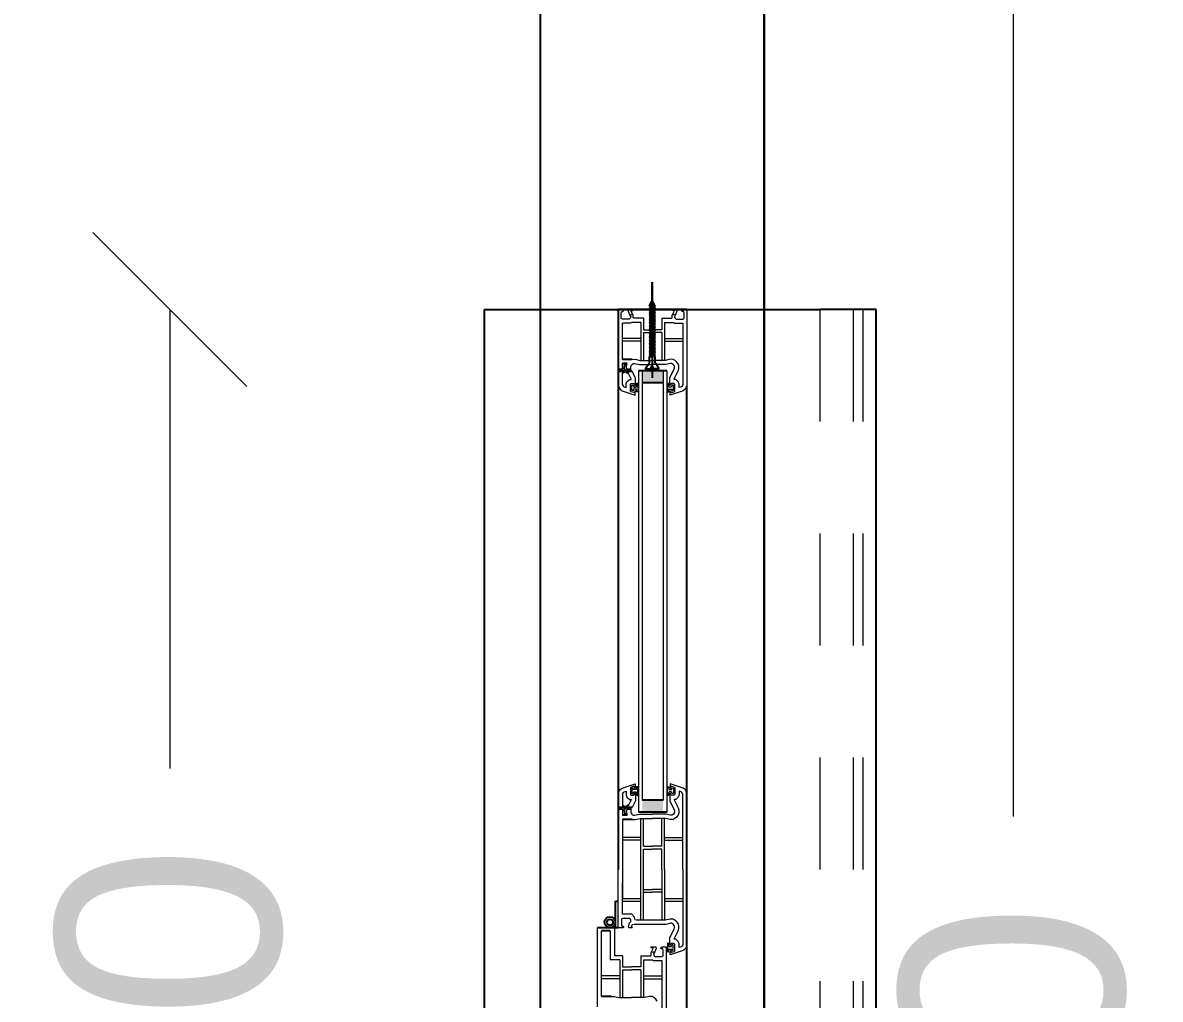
# Model space of a CAD drawing. Header units: metres. Extents: x -355 to 973, y -73 to 238.
# Drawn here: x 684.277 to 685.293, y 97.885 to 98.757 of the extents above; entities that cross this region are included whole.
import ezdxf

# ---------------------------------------------------------------- set-up
doc = ezdxf.new("R2010")
doc.units = ezdxf.units.M
doc.header["$LTSCALE"] = 3
doc.header["$MEASUREMENT"] = 0
for name, pattern in [('202$0$HIDDEN', [0.375, 0.25, -0.125]), ('ACAD_ISO02W100', [15, 12, -3]), ('DASHED2', [0.375, 0.25, -0.125])]:
    doc.linetypes.add(name, pattern=pattern)
for name, color, linetype in [('01B', 10, 'Continuous'), ('4', 4, 'ACAD_ISO02W100'), ('5', 2, 'Continuous')]:
    doc.layers.add(name, color=color, linetype=linetype)
doc.layers.add('05', color=21, linetype='Continuous', lineweight=5)
doc.layers.add('15', color=63, linetype='DASHED2', lineweight=15)
doc.styles.get("Standard").update_dxf_attribs({"font": 'arial.ttf'})
doc.dimstyles.new('ahmad', dxfattribs={"dimtxt": 0.2, "dimasz": 0.1375, "dimexe": 0, "dimexo": 0.0625, "dimgap": 0.09, "dimtad": 0, "dimzin": 0, "dimdsep": 46, "dimtxsty": 'Standard', "dimblk": 'OBLIQUE', "dimcen": 0.09, "dimclrd": 245, "dimclrt": 61, "dimadec": 0, "dimazin": 0, "dimtfac": 1, "dimtofl": 0, "dimtmove": 0, "dimatfit": 3, "dimldrblk": 'OBLIQUE', "dimfxl": 0, "dimfxlon": 1, "dimtolj": 1, "dimtzin": 0, "dimlwd": 13, "dimarcsym": 0})

# ---------------------------------------------------------------- blocks, each defined once
blk = doc.blocks.new('DSSSS')
at = {"layer": '05'}
for p, q in [((152.76042, -221.38644), (152.76042, -221.38719)), ((152.76042, -221.38719), (152.76643, -221.38719)), ((152.76643, -221.38719), (152.76643, -221.38631))]:
    blk.add_line(p, q, dxfattribs=at)
blk.add_lwpolyline([(152.76643, -221.38631), (152.76455, -221.38631), (152.76455, -221.38402), (152.76573, -221.38402), (152.76544, -221.383), (152.76167, -221.383), (152.76167, -221.38381), (152.76226, -221.38407), (152.76299, -221.38465), (152.76299, -221.38592), (152.76191, -221.38644), (152.76042, -221.38644)], dxfattribs=at)
blk = doc.blocks.new('ddd')
at = {"layer": '01B'}
for points in [[(1655.8293, 1003.8705), (1655.8184, 1003.8705), (1655.8184, 1003.889), (1655.8293, 1003.889)], [(1656.2018, 1003.8705), (1656.2127, 1003.8705), (1656.2127, 1003.889), (1656.2018, 1003.889)]]:
    blk.add_hatch(color=143, dxfattribs=at).paths.add_polyline_path(points)
at = {"layer": '01B', "color": 32}
for p in [(1655.7637, 1004.0793), (1655.7637, 1003.7293)]:
    blk.add_line(p, (1655.7637, 1004.0293), dxfattribs=at)
at = {"layer": '01B', "color": 143}
for p, q in [((1655.7637, 1003.9104), (1655.7637, 1003.8491)), ((1657.1951, 1003.9104), (1655.8322, 1003.9104)), ((1655.8168, 1003.8855), (1655.8114, 1003.8819)), ((1655.8168, 1003.8855), (1655.8168, 1003.8803)), ((1655.8184, 1003.8923), (1655.8184, 1003.8672)), ((1655.8293, 1003.889), (1655.8293, 1003.8705)), ((1656.2018, 1003.889), (1656.2018, 1003.8705)), ((1656.2127, 1003.8923), (1656.2127, 1003.8672)), ((1655.7802, 1003.8793), (1655.7393, 1003.8793)), ((1655.7393, 1003.8793), (1655.8247, 1003.8793)), ((1655.7608, 1003.8819), (1655.7555, 1003.8793)), ((1655.7608, 1003.8768), (1655.7555, 1003.8793)), ((1655.7608, 1003.8819), (1655.7587, 1003.8793)), ((1655.7608, 1003.8768), (1655.7587, 1003.8793)), ((1655.7621, 1003.8819), (1655.76, 1003.8793)), ((1655.7621, 1003.8768), (1655.76, 1003.8793)), ((1655.7608, 1003.8819), (1655.7616, 1003.8813)), ((1655.7608, 1003.8768), (1655.7616, 1003.8774)), ((1655.7633, 1003.8819), (1655.7612, 1003.8793)), ((1655.7633, 1003.8768), (1655.7612, 1003.8793)), ((1655.7621, 1003.8819), (1655.7628, 1003.8813)), ((1655.7621, 1003.8768), (1655.7628, 1003.8774)), ((1655.7646, 1003.8819), (1655.7624, 1003.8793)), ((1655.7646, 1003.8768), (1655.7624, 1003.8793)), ((1655.7633, 1003.8819), (1655.7641, 1003.8813)), ((1655.7633, 1003.8768), (1655.7641, 1003.8774)), ((1655.7658, 1003.8819), (1655.7637, 1003.8793)), ((1655.7658, 1003.8768), (1655.7637, 1003.8793)), ((1655.7646, 1003.8819), (1655.7653, 1003.8813)), ((1655.7646, 1003.8768), (1655.7653, 1003.8774)), ((1655.7671, 1003.8819), (1655.7649, 1003.8793)), ((1655.7671, 1003.8768), (1655.7649, 1003.8793)), ((1655.7658, 1003.8819), (1655.7666, 1003.8813)), ((1655.7658, 1003.8768), (1655.7666, 1003.8774)), ((1655.7683, 1003.8819), (1655.7662, 1003.8793)), ((1655.7683, 1003.8768), (1655.7662, 1003.8793)), ((1655.7671, 1003.8819), (1655.7678, 1003.8813)), ((1655.7671, 1003.8768), (1655.7678, 1003.8774)), ((1655.7696, 1003.8819), (1655.7674, 1003.8793)), ((1655.7696, 1003.8768), (1655.7674, 1003.8793)), ((1655.7683, 1003.8819), (1655.769, 1003.8813)), ((1655.7683, 1003.8768), (1655.769, 1003.8774)), ((1655.7708, 1003.8819), (1655.7687, 1003.8793)), ((1655.7708, 1003.8768), (1655.7687, 1003.8793)), ((1655.7696, 1003.8819), (1655.7703, 1003.8813)), ((1655.7696, 1003.8768), (1655.7703, 1003.8774)), ((1655.7721, 1003.8819), (1655.7699, 1003.8793)), ((1655.7721, 1003.8768), (1655.7699, 1003.8793)), ((1655.7708, 1003.8819), (1655.7715, 1003.8813)), ((1655.7708, 1003.8768), (1655.7715, 1003.8774)), ((1655.7733, 1003.8819), (1655.7712, 1003.8793)), ((1655.7733, 1003.8768), (1655.7712, 1003.8793)), ((1655.7721, 1003.8819), (1655.7728, 1003.8813)), ((1655.7721, 1003.8768), (1655.7728, 1003.8774)), ((1655.7745, 1003.8819), (1655.7724, 1003.8793)), ((1655.7745, 1003.8768), (1655.7724, 1003.8793)), ((1655.7733, 1003.8819), (1655.774, 1003.8813)), ((1655.7733, 1003.8768), (1655.774, 1003.8774)), ((1655.7758, 1003.8819), (1655.7737, 1003.8793)), ((1655.7758, 1003.8768), (1655.7737, 1003.8793)), ((1655.7745, 1003.8819), (1655.7753, 1003.8813)), ((1655.7745, 1003.8768), (1655.7753, 1003.8774)), ((1655.777, 1003.8819), (1655.7749, 1003.8793)), ((1655.777, 1003.8768), (1655.7749, 1003.8793)), ((1655.7758, 1003.8819), (1655.7765, 1003.8813)), ((1655.7758, 1003.8768), (1655.7765, 1003.8774)), ((1655.7783, 1003.8819), (1655.7762, 1003.8793)), ((1655.7783, 1003.8768), (1655.7762, 1003.8793)), ((1655.777, 1003.8819), (1655.7778, 1003.8813)), ((1655.777, 1003.8768), (1655.7778, 1003.8774)), ((1655.7795, 1003.8819), (1655.7774, 1003.8793)), ((1655.7795, 1003.8768), (1655.7774, 1003.8793)), ((1655.7783, 1003.8819), (1655.779, 1003.8813)), ((1655.7783, 1003.8768), (1655.779, 1003.8774)), ((1655.7808, 1003.8819), (1655.7786, 1003.8793)), ((1655.7808, 1003.8768), (1655.7786, 1003.8793)), ((1655.7795, 1003.8819), (1655.7803, 1003.8813)), ((1655.7795, 1003.8768), (1655.7803, 1003.8774)), ((1655.782, 1003.8819), (1655.7799, 1003.8793)), ((1655.782, 1003.8768), (1655.7799, 1003.8793)), ((1655.7808, 1003.8819), (1655.7815, 1003.8813)), ((1655.7808, 1003.8768), (1655.7815, 1003.8774)), ((1655.7833, 1003.8819), (1655.7811, 1003.8793)), ((1655.7833, 1003.8768), (1655.7811, 1003.8793)), ((1655.782, 1003.8819), (1655.7827, 1003.8813)), ((1655.782, 1003.8768), (1655.7827, 1003.8774)), ((1655.7845, 1003.8819), (1655.7824, 1003.8793)), ((1655.7845, 1003.8768), (1655.7824, 1003.8793)), ((1655.7833, 1003.8819), (1655.784, 1003.8813)), ((1655.7833, 1003.8768), (1655.784, 1003.8774)), ((1655.7858, 1003.8819), (1655.7836, 1003.8793)), ((1655.7858, 1003.8768), (1655.7836, 1003.8793)), ((1655.7845, 1003.8819), (1655.7852, 1003.8813)), ((1655.7845, 1003.8768), (1655.7852, 1003.8774)), ((1655.787, 1003.8819), (1655.7849, 1003.8793)), ((1655.787, 1003.8768), (1655.7849, 1003.8793)), ((1655.7858, 1003.8819), (1655.7865, 1003.8813)), ((1655.7858, 1003.8768), (1655.7865, 1003.8774)), ((1655.7882, 1003.8819), (1655.7861, 1003.8793)), ((1655.7882, 1003.8768), (1655.7861, 1003.8793)), ((1655.787, 1003.8819), (1655.7877, 1003.8813)), ((1655.787, 1003.8768), (1655.7877, 1003.8774)), ((1655.7895, 1003.8819), (1655.7874, 1003.8793)), ((1655.7895, 1003.8768), (1655.7874, 1003.8793)), ((1655.7882, 1003.8819), (1655.789, 1003.8813)), ((1655.7882, 1003.8768), (1655.789, 1003.8774)), ((1655.7907, 1003.8819), (1655.7886, 1003.8793)), ((1655.7907, 1003.8768), (1655.7886, 1003.8793)), ((1655.7895, 1003.8819), (1655.7902, 1003.8813)), ((1655.7895, 1003.8768), (1655.7902, 1003.8774)), ((1655.792, 1003.8819), (1655.7899, 1003.8793)), ((1655.792, 1003.8768), (1655.7899, 1003.8793)), ((1655.7907, 1003.8819), (1655.7915, 1003.8813)), ((1655.7907, 1003.8768), (1655.7915, 1003.8774)), ((1655.7932, 1003.8819), (1655.7911, 1003.8793)), ((1655.7932, 1003.8768), (1655.7911, 1003.8793)), ((1655.792, 1003.8819), (1655.7927, 1003.8813)), ((1655.792, 1003.8768), (1655.7927, 1003.8774)), ((1655.7945, 1003.8819), (1655.7923, 1003.8793)), ((1655.7945, 1003.8768), (1655.7923, 1003.8793)), ((1655.7932, 1003.8819), (1655.794, 1003.8813)), ((1655.7932, 1003.8768), (1655.794, 1003.8774)), ((1655.7957, 1003.8819), (1655.7936, 1003.8793)), ((1655.7957, 1003.8768), (1655.7936, 1003.8793)), ((1655.7945, 1003.8819), (1655.7952, 1003.8813)), ((1655.7945, 1003.8768), (1655.7952, 1003.8774)), ((1655.797, 1003.8819), (1655.7948, 1003.8793)), ((1655.797, 1003.8768), (1655.7948, 1003.8793)), ((1655.7957, 1003.8819), (1655.7965, 1003.8813)), ((1655.7957, 1003.8768), (1655.7965, 1003.8774)), ((1655.7982, 1003.8819), (1655.7961, 1003.8793)), ((1655.7982, 1003.8768), (1655.7961, 1003.8793)), ((1655.797, 1003.8819), (1655.7977, 1003.8813)), ((1655.797, 1003.8768), (1655.7977, 1003.8774)), ((1655.7995, 1003.8819), (1655.7973, 1003.8793)), ((1655.7995, 1003.8768), (1655.7973, 1003.8793)), ((1655.7982, 1003.8819), (1655.7989, 1003.8813)), ((1655.7982, 1003.8768), (1655.7989, 1003.8774)), ((1655.8007, 1003.8819), (1655.7986, 1003.8793)), ((1655.8007, 1003.8768), (1655.7986, 1003.8793)), ((1655.7995, 1003.8819), (1655.8002, 1003.8813)), ((1655.7995, 1003.8768), (1655.8002, 1003.8774)), ((1655.8019, 1003.8819), (1655.7998, 1003.8793)), ((1655.8019, 1003.8768), (1655.7998, 1003.8793)), ((1655.8007, 1003.8819), (1655.8014, 1003.8813)), ((1655.8007, 1003.8768), (1655.8014, 1003.8774)), ((1655.8032, 1003.8819), (1655.8011, 1003.8793)), ((1655.8032, 1003.8768), (1655.8011, 1003.8793)), ((1655.8019, 1003.8819), (1655.8027, 1003.8813)), ((1655.8019, 1003.8768), (1655.8027, 1003.8774)), ((1655.8044, 1003.8819), (1655.8023, 1003.8793)), ((1655.8044, 1003.8768), (1655.8023, 1003.8793)), ((1655.8032, 1003.8819), (1655.8039, 1003.8813)), ((1655.8032, 1003.8768), (1655.8039, 1003.8774)), ((1655.8057, 1003.8819), (1655.8036, 1003.8793)), ((1655.8057, 1003.8768), (1655.8036, 1003.8793)), ((1655.8044, 1003.8819), (1655.8052, 1003.8813)), ((1655.8044, 1003.8768), (1655.8052, 1003.8774)), ((1655.8114, 1003.8819), (1655.8057, 1003.8819)), ((1655.8057, 1003.8819), (1655.8057, 1003.8793)), ((1655.8057, 1003.8768), (1655.8057, 1003.8793)), ((1655.8114, 1003.8768), (1655.8057, 1003.8768)), ((1655.8168, 1003.8732), (1655.8114, 1003.8768)), ((1655.8168, 1003.8803), (1655.8147, 1003.8803)), ((1655.8147, 1003.8803), (1655.8147, 1003.8793)), ((1655.8147, 1003.8784), (1655.8147, 1003.8793)), ((1655.8168, 1003.8784), (1655.8147, 1003.8784)), ((1655.8168, 1003.8732), (1655.8168, 1003.8784)), ((1655.8082, 1003.8614), (1655.8082, 1003.8529)), ((1655.8119, 1003.8571), (1655.8119, 1003.8529)), ((1655.8123, 1003.8555), (1655.8122, 1003.8549)), ((1655.8174, 1003.8607), (1655.8174, 1003.8566)), ((1655.8174, 1003.8529), (1655.8174, 1003.8491)), ((1655.8189, 1003.8572), (1655.8178, 1003.8551)), ((1655.8181, 1003.8545), (1655.8189, 1003.8529)), ((1655.8189, 1003.8615), (1655.8189, 1003.8572)), ((1655.8189, 1003.8529), (1655.8189, 1003.8491)), ((1655.8209, 1003.8581), (1655.8193, 1003.8551)), ((1655.8193, 1003.8551), (1655.8204, 1003.8529)), ((1656.2065, 1003.8581), (1656.2081, 1003.8551)), ((1656.2081, 1003.8551), (1656.207, 1003.8529)), ((1656.2084, 1003.8615), (1656.2084, 1003.8572)), ((1656.2084, 1003.8572), (1656.2095, 1003.8551)), ((1656.2092, 1003.8545), (1656.2084, 1003.8529)), ((1656.2084, 1003.8529), (1656.2084, 1003.8491)), ((1656.2099, 1003.8607), (1656.2099, 1003.8566)), ((1656.2099, 1003.8529), (1656.2099, 1003.8491)), ((1656.215, 1003.8555), (1656.2152, 1003.8549)), ((1656.2154, 1003.8571), (1656.2154, 1003.8529)), ((1656.2192, 1003.8614), (1656.2192, 1003.8529)), ((1655.7637, 1003.8491), (1656.2637, 1003.8491)), ((1656.2921, 1003.8467), (1656.2921, 1003.8491)), ((1656.3159, 1003.8467), (1656.2921, 1003.8467)), ((1656.3159, 1003.8491), (1656.3159, 1003.8467)), ((1656.3159, 1003.8456), (1656.3159, 1003.8304)), ((1656.3774, 1003.8427), (1656.3774, 1003.8342)), ((1656.3185, 1003.8418), (1656.3185, 1003.8342))]:
    blk.add_line(p, q, dxfattribs=at)
for radius in [0.00477, 0.00274]:
    blk.add_circle((1656.3109, 1003.8416), radius, dxfattribs=at)
at = {"layer": '05', "color": 143}
for p, q in [((1655.7637, 1003.9064), (1655.7637, 1003.9104)), ((1655.7651, 1003.9057), (1655.7637, 1003.9064)), ((1655.7656, 1003.9063), (1655.7651, 1003.9057)), ((1655.7667, 1003.9078), (1655.7656, 1003.9073)), ((1655.7656, 1003.9073), (1655.7656, 1003.9063)), ((1655.771, 1003.9078), (1655.7667, 1003.9078)), ((1655.7716, 1003.9077), (1655.771, 1003.9078)), ((1655.7722, 1003.9067), (1655.7716, 1003.9077)), ((1655.7722, 1003.9006), (1655.7722, 1003.9067)), ((1655.776, 1003.8993), (1655.776, 1003.9066)), ((1655.776, 1003.9066), (1655.8311, 1003.9066)), ((1655.7896, 1003.8904), (1655.7896, 1003.9066)), ((1655.7921, 1003.8904), (1655.7921, 1003.9066)), ((1655.8311, 1003.9066), (1655.8323, 1003.9058)), ((1655.8323, 1003.9058), (1655.8328, 1003.9052)), ((1655.8328, 1003.9052), (1655.8334, 1003.9033)), ((1656.1945, 1003.9052), (1656.1939, 1003.9033)), ((1656.195, 1003.9058), (1656.1945, 1003.9052)), ((1656.1962, 1003.9066), (1656.195, 1003.9058)), ((1656.2637, 1003.9066), (1656.1962, 1003.9066)), ((1656.2352, 1003.8904), (1656.2352, 1003.9066)), ((1656.2377, 1003.8904), (1656.2377, 1003.9066)), ((1656.2637, 1003.9104), (1656.3322, 1003.9104)), ((1656.2637, 1003.9066), (1656.3311, 1003.9066)), ((1656.2896, 1003.8904), (1656.2896, 1003.9066)), ((1656.2921, 1003.8904), (1656.2921, 1003.9066)), ((1656.3311, 1003.9066), (1656.3323, 1003.9058)), ((1656.3322, 1003.9104), (1656.3349, 1003.9087)), ((1656.3323, 1003.9058), (1656.3328, 1003.9052)), ((1656.3328, 1003.9052), (1656.3334, 1003.9033)), ((1656.3349, 1003.9087), (1656.3362, 1003.907)), ((1656.3362, 1003.907), (1656.3401, 1003.8953)), ((1655.7637, 1003.9013), (1655.7651, 1003.9014)), ((1655.7637, 1003.8972), (1655.7637, 1003.9013)), ((1655.764, 1003.897), (1655.7637, 1003.8972)), ((1655.7646, 1003.8971), (1655.764, 1003.897)), ((1655.7647, 1003.8984), (1655.7646, 1003.8971)), ((1655.7652, 1003.8989), (1655.7647, 1003.8984)), ((1655.7651, 1003.9014), (1655.7689, 1003.8999)), ((1655.7689, 1003.8971), (1655.7652, 1003.8989)), ((1655.7687, 1003.8985), (1655.7678, 1003.899)), ((1655.7678, 1003.899), (1655.7683, 1003.8988)), ((1655.7683, 1003.8988), (1655.7687, 1003.8985)), ((1655.7689, 1003.8999), (1655.7702, 1003.8991)), ((1655.7701, 1003.8971), (1655.7689, 1003.8971)), ((1655.7712, 1003.8971), (1655.7701, 1003.8971)), ((1655.7702, 1003.8991), (1655.7715, 1003.8997)), ((1655.7715, 1003.8967), (1655.7712, 1003.8971)), ((1655.7715, 1003.8997), (1655.7722, 1003.9006)), ((1655.7715, 1003.8878), (1655.7715, 1003.8967)), ((1655.7752, 1003.8982), (1655.776, 1003.8993)), ((1655.7754, 1003.8979), (1655.7752, 1003.8982)), ((1655.7754, 1003.8904), (1655.7754, 1003.8979)), ((1655.8082, 1003.898), (1655.8081, 1003.8954)), ((1655.8081, 1003.8954), (1655.8091, 1003.891)), ((1655.8093, 1003.8999), (1655.8082, 1003.898)), ((1655.8103, 1003.9011), (1655.8093, 1003.8999)), ((1655.8122, 1003.9024), (1655.8103, 1003.9011)), ((1655.814, 1003.903), (1655.8122, 1003.9024)), ((1655.816, 1003.9031), (1655.814, 1003.903)), ((1655.818, 1003.9027), (1655.816, 1003.9031)), ((1655.8257, 1003.899), (1655.818, 1003.9027)), ((1655.8261, 1003.899), (1655.8257, 1003.899)), ((1655.8282, 1003.9026), (1655.8261, 1003.9005)), ((1655.8261, 1003.9005), (1655.8261, 1003.899)), ((1655.8301, 1003.9033), (1655.8282, 1003.9026)), ((1655.8334, 1003.9033), (1655.8301, 1003.9033)), ((1656.1939, 1003.9033), (1656.1973, 1003.9033)), ((1656.1973, 1003.9033), (1656.1992, 1003.9026)), ((1656.1992, 1003.9026), (1656.2012, 1003.9005)), ((1656.2012, 1003.9005), (1656.2012, 1003.899)), ((1656.2012, 1003.899), (1656.2017, 1003.899)), ((1656.2017, 1003.899), (1656.2093, 1003.9027)), ((1656.2093, 1003.9027), (1656.2113, 1003.9031)), ((1656.2113, 1003.9031), (1656.2133, 1003.903)), ((1656.2133, 1003.903), (1656.2152, 1003.9024)), ((1656.2152, 1003.9024), (1656.217, 1003.9011)), ((1656.217, 1003.9011), (1656.218, 1003.8999)), ((1656.218, 1003.8999), (1656.2192, 1003.898)), ((1656.2192, 1003.8954), (1656.2182, 1003.891)), ((1656.2192, 1003.898), (1656.2192, 1003.8954)), ((1656.3082, 1003.898), (1656.3081, 1003.8954)), ((1656.3081, 1003.8954), (1656.3091, 1003.891)), ((1656.3093, 1003.8999), (1656.3082, 1003.898)), ((1656.3103, 1003.9011), (1656.3093, 1003.8999)), ((1656.3122, 1003.9024), (1656.3103, 1003.9011)), ((1656.3124, 1003.8976), (1656.3119, 1003.8969)), ((1656.3119, 1003.8969), (1656.3119, 1003.8958)), ((1656.3119, 1003.8958), (1656.3129, 1003.8914)), ((1656.314, 1003.903), (1656.3122, 1003.9024)), ((1656.313, 1003.8983), (1656.3124, 1003.8976)), ((1656.3138, 1003.8989), (1656.313, 1003.8983)), ((1656.3147, 1003.8992), (1656.3138, 1003.8989)), ((1656.316, 1003.9031), (1656.314, 1003.903)), ((1656.3157, 1003.8993), (1656.3147, 1003.8992)), ((1656.3168, 1003.899), (1656.3157, 1003.8993)), ((1656.318, 1003.9027), (1656.316, 1003.9031)), ((1656.3248, 1003.8951), (1656.3168, 1003.899)), ((1656.3257, 1003.899), (1656.318, 1003.9027)), ((1656.3312, 1003.8951), (1656.3248, 1003.8951)), ((1656.3261, 1003.899), (1656.3257, 1003.899)), ((1656.3282, 1003.9026), (1656.3261, 1003.9005)), ((1656.3261, 1003.9005), (1656.3261, 1003.899)), ((1656.3301, 1003.9033), (1656.3282, 1003.9026)), ((1656.3296, 1003.8939), (1656.3296, 1003.8929)), ((1656.3303, 1003.8993), (1656.3299, 1003.8989)), ((1656.3299, 1003.8989), (1656.3299, 1003.8964)), ((1656.3299, 1003.8964), (1656.3313, 1003.8958)), ((1656.3334, 1003.9033), (1656.3301, 1003.9033)), ((1656.3308, 1003.8995), (1656.3303, 1003.8993)), ((1656.3365, 1003.8995), (1656.3308, 1003.8995)), ((1656.3316, 1003.8953), (1656.3312, 1003.8951)), ((1656.3313, 1003.8958), (1656.3316, 1003.8955)), ((1656.3316, 1003.8955), (1656.3316, 1003.8953)), ((1656.3362, 1003.8953), (1656.3362, 1003.8957)), ((1656.3362, 1003.8957), (1656.3369, 1003.8957)), ((1656.3401, 1003.8953), (1656.3362, 1003.8953)), ((1656.3369, 1003.8993), (1656.3365, 1003.8995)), ((1656.3372, 1003.8989), (1656.3369, 1003.8993)), ((1656.3369, 1003.8957), (1656.3375, 1003.8958)), ((1656.3378, 1003.8966), (1656.3372, 1003.8989)), ((1656.3373, 1003.8929), (1656.3373, 1003.894)), ((1656.3375, 1003.8958), (1656.3377, 1003.8962)), ((1656.3377, 1003.8962), (1656.3378, 1003.8966)), ((1655.7715, 1003.8878), (1655.7817, 1003.8878)), ((1655.7754, 1003.8904), (1655.8091, 1003.8904)), ((1655.7817, 1003.8878), (1655.7817, 1003.8797)), ((1655.7842, 1003.8878), (1655.8091, 1003.8878)), ((1655.7842, 1003.8878), (1655.7842, 1003.8797)), ((1655.8091, 1003.891), (1655.8091, 1003.8841)), ((1655.8091, 1003.8841), (1655.8091, 1003.8797)), ((1656.2182, 1003.891), (1656.2182, 1003.8841)), ((1656.2637, 1003.8904), (1656.2182, 1003.8904)), ((1656.2431, 1003.8878), (1656.2182, 1003.8878)), ((1656.2182, 1003.8841), (1656.2182, 1003.8797)), ((1656.2431, 1003.8878), (1656.2431, 1003.8797)), ((1656.2637, 1003.8878), (1656.2457, 1003.8878)), ((1656.2457, 1003.8878), (1656.2457, 1003.8797)), ((1656.2637, 1003.8904), (1656.3091, 1003.8904)), ((1656.2637, 1003.8878), (1656.3091, 1003.8878)), ((1656.2817, 1003.8878), (1656.2817, 1003.8797)), ((1656.2842, 1003.8878), (1656.2842, 1003.8797)), ((1656.3091, 1003.891), (1656.3091, 1003.8833)), ((1656.3091, 1003.8833), (1656.3091, 1003.865)), ((1656.3129, 1003.8914), (1656.3129, 1003.8833)), ((1656.3129, 1003.8833), (1656.3129, 1003.8632)), ((1656.3296, 1003.8929), (1656.3373, 1003.8929)), ((1656.3588, 1003.8717), (1656.3588, 1003.8879)), ((1656.3614, 1003.8717), (1656.3614, 1003.8879)), ((1655.7817, 1003.8716), (1655.7817, 1003.8797)), ((1655.7842, 1003.8716), (1655.7842, 1003.8797)), ((1655.8091, 1003.8754), (1655.8091, 1003.8797)), ((1655.8091, 1003.8685), (1655.8091, 1003.8754)), ((1655.8129, 1003.8754), (1655.8129, 1003.8797)), ((1655.8129, 1003.868), (1655.8129, 1003.8754)), ((1656.2144, 1003.8754), (1656.2144, 1003.8797)), ((1656.2144, 1003.868), (1656.2144, 1003.8754)), ((1656.2182, 1003.8754), (1656.2182, 1003.8797)), ((1656.2182, 1003.8685), (1656.2182, 1003.8754)), ((1656.2431, 1003.8716), (1656.2431, 1003.8797)), ((1656.2457, 1003.8716), (1656.2457, 1003.8797)), ((1656.2817, 1003.8716), (1656.2817, 1003.8797)), ((1656.2842, 1003.8716), (1656.2842, 1003.8797)), ((1655.7715, 1003.8716), (1655.7817, 1003.8716)), ((1655.7715, 1003.8716), (1655.7715, 1003.8628)), ((1655.7754, 1003.8691), (1655.8091, 1003.8691)), ((1655.7754, 1003.8691), (1655.7754, 1003.8615)), ((1655.7842, 1003.8716), (1655.8091, 1003.8716)), ((1655.7896, 1003.8691), (1655.7896, 1003.8529)), ((1655.7921, 1003.8691), (1655.7921, 1003.8529)), ((1655.8081, 1003.864), (1655.8091, 1003.8685)), ((1655.8082, 1003.8614), (1655.8081, 1003.864)), ((1655.8119, 1003.8636), (1655.8129, 1003.868)), ((1655.8119, 1003.8626), (1655.8119, 1003.8636)), ((1655.8248, 1003.8643), (1655.8189, 1003.8615)), ((1655.8312, 1003.8643), (1655.8248, 1003.8643)), ((1655.8296, 1003.8656), (1655.8296, 1003.8665)), ((1655.8296, 1003.8665), (1655.8373, 1003.8665)), ((1655.8299, 1003.863), (1655.8313, 1003.8637)), ((1655.8299, 1003.8605), (1655.8299, 1003.863)), ((1655.8316, 1003.8641), (1655.8312, 1003.8643)), ((1655.8313, 1003.8637), (1655.8316, 1003.8639)), ((1655.8316, 1003.8639), (1655.8316, 1003.8641)), ((1655.8362, 1003.8524), (1655.8401, 1003.8641)), ((1655.8401, 1003.8641), (1655.8362, 1003.8641)), ((1655.8362, 1003.8641), (1655.8362, 1003.8638)), ((1655.8362, 1003.8638), (1655.8369, 1003.8638)), ((1655.8369, 1003.8638), (1655.8375, 1003.8637)), ((1655.8373, 1003.8665), (1655.8373, 1003.8654)), ((1655.8375, 1003.8637), (1655.8377, 1003.8632)), ((1655.8377, 1003.8632), (1655.8378, 1003.8628)), ((1656.1911, 1003.8524), (1656.1872, 1003.8641)), ((1656.1872, 1003.8641), (1656.1911, 1003.8641)), ((1656.1896, 1003.8632), (1656.1895, 1003.8628)), ((1656.1899, 1003.8637), (1656.1896, 1003.8632)), ((1656.1904, 1003.8638), (1656.1899, 1003.8637)), ((1656.1977, 1003.8665), (1656.19, 1003.8665)), ((1656.19, 1003.8665), (1656.19, 1003.8654)), ((1656.1911, 1003.8638), (1656.1904, 1003.8638)), ((1656.1911, 1003.8641), (1656.1911, 1003.8638)), ((1656.1957, 1003.8641), (1656.1961, 1003.8643)), ((1656.1957, 1003.8639), (1656.1957, 1003.8641)), ((1656.196, 1003.8637), (1656.1957, 1003.8639)), ((1656.1974, 1003.863), (1656.196, 1003.8637)), ((1656.1961, 1003.8643), (1656.2025, 1003.8643)), ((1656.1974, 1003.8605), (1656.1974, 1003.863)), ((1656.1977, 1003.8656), (1656.1977, 1003.8665)), ((1656.2025, 1003.8643), (1656.2084, 1003.8615)), ((1656.2154, 1003.8636), (1656.2144, 1003.868)), ((1656.2154, 1003.8626), (1656.2154, 1003.8636)), ((1656.2431, 1003.8716), (1656.2182, 1003.8716)), ((1656.3091, 1003.8691), (1656.2182, 1003.8691)), ((1656.2192, 1003.864), (1656.2182, 1003.8685)), ((1656.2192, 1003.8614), (1656.2192, 1003.864)), ((1656.2352, 1003.8691), (1656.2352, 1003.8529)), ((1656.2377, 1003.8691), (1656.2377, 1003.8529)), ((1656.3091, 1003.8716), (1656.2457, 1003.8716)), ((1656.2896, 1003.8529), (1656.2896, 1003.8691)), ((1656.2921, 1003.8529), (1656.2921, 1003.8691)), ((1656.3064, 1003.8635), (1656.3038, 1003.8611)), ((1656.3087, 1003.8641), (1656.3064, 1003.8635)), ((1656.3091, 1003.8641), (1656.3087, 1003.8641)), ((1656.3408, 1003.8691), (1656.3509, 1003.8691)), ((1656.3446, 1003.8717), (1656.3783, 1003.8717)), ((1656.3509, 1003.8691), (1656.3509, 1003.861)), ((1656.3534, 1003.8691), (1656.3783, 1003.8691)), ((1656.3534, 1003.8691), (1656.3534, 1003.861)), ((1655.764, 1003.8625), (1655.7637, 1003.8623)), ((1655.7637, 1003.8623), (1655.7637, 1003.8581)), ((1655.7637, 1003.8581), (1655.7651, 1003.858)), ((1655.7651, 1003.8537), (1655.7637, 1003.8531)), ((1655.7637, 1003.8531), (1655.7637, 1003.8491)), ((1655.7646, 1003.8623), (1655.764, 1003.8625)), ((1655.7647, 1003.8611), (1655.7646, 1003.8623)), ((1655.7652, 1003.8606), (1655.7647, 1003.8611)), ((1655.7651, 1003.858), (1655.7689, 1003.8595)), ((1655.7656, 1003.8532), (1655.7651, 1003.8537)), ((1655.7689, 1003.8624), (1655.7652, 1003.8606)), ((1655.7656, 1003.8521), (1655.7656, 1003.8532)), ((1655.7687, 1003.8609), (1655.7678, 1003.8604)), ((1655.7678, 1003.8604), (1655.7683, 1003.8606)), ((1655.7683, 1003.8606), (1655.7687, 1003.8609)), ((1655.7701, 1003.8623), (1655.7689, 1003.8624)), ((1655.7689, 1003.8595), (1655.7702, 1003.8603)), ((1655.7712, 1003.8623), (1655.7701, 1003.8623)), ((1655.7702, 1003.8603), (1655.7715, 1003.8597)), ((1655.7715, 1003.8628), (1655.7712, 1003.8623)), ((1655.7715, 1003.8597), (1655.7722, 1003.8589)), ((1655.7722, 1003.8528), (1655.7716, 1003.8517)), ((1655.7722, 1003.8589), (1655.7722, 1003.8528)), ((1655.7754, 1003.8615), (1655.7752, 1003.8613)), ((1655.7752, 1003.8613), (1655.776, 1003.8601)), ((1655.776, 1003.8601), (1655.776, 1003.8529)), ((1655.8082, 1003.8529), (1655.776, 1003.8529)), ((1655.8124, 1003.8618), (1655.8119, 1003.8626)), ((1655.814, 1003.8565), (1655.8119, 1003.8571)), ((1655.8174, 1003.8529), (1655.8119, 1003.8529)), ((1655.8143, 1003.8543), (1655.8122, 1003.8549)), ((1655.8144, 1003.8549), (1655.8123, 1003.8555)), ((1655.813, 1003.8611), (1655.8124, 1003.8618)), ((1655.8138, 1003.8605), (1655.813, 1003.8611)), ((1655.8147, 1003.8603), (1655.8138, 1003.8605)), ((1655.816, 1003.8563), (1655.814, 1003.8565)), ((1655.8165, 1003.8541), (1655.8143, 1003.8543)), ((1655.8164, 1003.8547), (1655.8144, 1003.8549)), ((1655.8157, 1003.8602), (1655.8147, 1003.8603)), ((1655.8168, 1003.8604), (1655.8157, 1003.8602)), ((1655.8174, 1003.8566), (1655.816, 1003.8563)), ((1655.8178, 1003.8551), (1655.8164, 1003.8547)), ((1655.8181, 1003.8545), (1655.8165, 1003.8541)), ((1655.8174, 1003.8607), (1655.8168, 1003.8604)), ((1655.8311, 1003.8529), (1655.8204, 1003.8529)), ((1655.8257, 1003.8605), (1655.8209, 1003.8581)), ((1655.8261, 1003.8605), (1655.8257, 1003.8605)), ((1655.8261, 1003.859), (1655.8261, 1003.8605)), ((1655.8282, 1003.8568), (1655.8261, 1003.859)), ((1655.8301, 1003.8561), (1655.8282, 1003.8568)), ((1655.8303, 1003.8601), (1655.8299, 1003.8605)), ((1655.8334, 1003.8561), (1655.8301, 1003.8561)), ((1655.8308, 1003.8599), (1655.8303, 1003.8601)), ((1655.8365, 1003.8599), (1655.8308, 1003.8599)), ((1655.8311, 1003.8529), (1655.8323, 1003.8536)), ((1655.8323, 1003.8536), (1655.8328, 1003.8543)), ((1655.8328, 1003.8543), (1655.8334, 1003.8561)), ((1655.8369, 1003.8602), (1655.8365, 1003.8599)), ((1655.8372, 1003.8605), (1655.8369, 1003.8602)), ((1655.8378, 1003.8628), (1655.8372, 1003.8605)), ((1656.1895, 1003.8628), (1656.1902, 1003.8605)), ((1656.1902, 1003.8605), (1656.1905, 1003.8602)), ((1656.1905, 1003.8602), (1656.1908, 1003.8599)), ((1656.1908, 1003.8599), (1656.1965, 1003.8599)), ((1656.1945, 1003.8543), (1656.1939, 1003.8561)), ((1656.1939, 1003.8561), (1656.1973, 1003.8561)), ((1656.195, 1003.8536), (1656.1945, 1003.8543)), ((1656.1962, 1003.8529), (1656.195, 1003.8536)), ((1656.1962, 1003.8529), (1656.207, 1003.8529)), ((1656.1965, 1003.8599), (1656.197, 1003.8601)), ((1656.197, 1003.8601), (1656.1974, 1003.8605)), ((1656.1973, 1003.8561), (1656.1992, 1003.8568)), ((1656.1992, 1003.8568), (1656.2012, 1003.859)), ((1656.2012, 1003.859), (1656.2012, 1003.8605)), ((1656.2012, 1003.8605), (1656.2017, 1003.8605)), ((1656.2017, 1003.8605), (1656.2065, 1003.8581)), ((1656.2092, 1003.8545), (1656.2109, 1003.8541)), ((1656.2095, 1003.8551), (1656.2109, 1003.8547)), ((1656.2099, 1003.8607), (1656.2106, 1003.8604)), ((1656.2099, 1003.8566), (1656.2113, 1003.8563)), ((1656.2099, 1003.8529), (1656.2154, 1003.8529)), ((1656.2106, 1003.8604), (1656.2116, 1003.8602)), ((1656.2109, 1003.8547), (1656.2129, 1003.8549)), ((1656.2109, 1003.8541), (1656.213, 1003.8543)), ((1656.2113, 1003.8563), (1656.2133, 1003.8565)), ((1656.2116, 1003.8602), (1656.2126, 1003.8603)), ((1656.2126, 1003.8603), (1656.2135, 1003.8605)), ((1656.2129, 1003.8549), (1656.215, 1003.8555)), ((1656.213, 1003.8543), (1656.2152, 1003.8549)), ((1656.2133, 1003.8565), (1656.2154, 1003.8571)), ((1656.2135, 1003.8605), (1656.2143, 1003.8611)), ((1656.2143, 1003.8611), (1656.2149, 1003.8618)), ((1656.2149, 1003.8618), (1656.2154, 1003.8626)), ((1656.2192, 1003.8529), (1656.2896, 1003.8529)), ((1656.3038, 1003.8529), (1656.2754, 1003.8529)), ((1656.3038, 1003.8611), (1656.3038, 1003.8529)), ((1656.3083, 1003.86), (1656.3076, 1003.8594)), ((1656.3076, 1003.8594), (1656.3076, 1003.8528)), ((1656.3076, 1003.8528), (1656.3079, 1003.8522)), ((1656.3092, 1003.8603), (1656.3083, 1003.86)), ((1656.3102, 1003.8603), (1656.3092, 1003.8603)), ((1656.3114, 1003.859), (1656.3102, 1003.8603)), ((1656.3154, 1003.8583), (1656.3114, 1003.859)), ((1656.3129, 1003.8623), (1656.3132, 1003.8616)), ((1656.3132, 1003.8616), (1656.3139, 1003.8611)), ((1656.3139, 1003.8611), (1656.3146, 1003.8606)), ((1656.3144, 1003.8533), (1656.3147, 1003.8536)), ((1656.3144, 1003.8526), (1656.3144, 1003.8533)), ((1656.3146, 1003.8606), (1656.3154, 1003.8612)), ((1656.3147, 1003.8536), (1656.3157, 1003.8536)), ((1656.3154, 1003.8612), (1656.316, 1003.8616)), ((1656.316, 1003.8587), (1656.3154, 1003.8583)), ((1656.3157, 1003.8536), (1656.3159, 1003.8532)), ((1656.3159, 1003.8532), (1656.3159, 1003.8491)), ((1656.316, 1003.8616), (1656.316, 1003.8587)), ((1656.3408, 1003.8529), (1656.3408, 1003.8456)), ((1656.3408, 1003.8529), (1656.3509, 1003.8529)), ((1656.3509, 1003.8529), (1656.3509, 1003.861)), ((1656.3534, 1003.8529), (1656.3534, 1003.861)), ((1656.3534, 1003.8529), (1656.3783, 1003.8529)), ((1656.3783, 1003.8567), (1656.3783, 1003.861)), ((1656.3783, 1003.8498), (1656.3783, 1003.8567)), ((1655.8174, 1003.8491), (1655.7637, 1003.8491)), ((1655.7667, 1003.8516), (1655.7656, 1003.8521)), ((1655.771, 1003.8516), (1655.7667, 1003.8516)), ((1655.7716, 1003.8517), (1655.771, 1003.8516)), ((1655.8322, 1003.8491), (1655.8189, 1003.8491)), ((1655.8322, 1003.8491), (1655.8349, 1003.8507)), ((1655.8349, 1003.8507), (1655.8362, 1003.8524)), ((1656.1924, 1003.8507), (1656.1911, 1003.8524)), ((1656.1951, 1003.8491), (1656.1924, 1003.8507)), ((1656.1951, 1003.8491), (1656.2084, 1003.8491)), ((1656.2099, 1003.8491), (1656.2637, 1003.8491)), ((1656.3159, 1003.8491), (1656.2637, 1003.8491)), ((1656.3079, 1003.8522), (1656.3083, 1003.8519)), ((1656.3083, 1003.8519), (1656.3138, 1003.8519)), ((1656.3138, 1003.8519), (1656.3142, 1003.8521)), ((1656.3142, 1003.8521), (1656.3144, 1003.8526)), ((1656.3159, 1003.8456), (1656.3408, 1003.8456)), ((1656.3446, 1003.8504), (1656.3446, 1003.8418)), ((1656.3446, 1003.8504), (1656.3783, 1003.8504)), ((1656.3588, 1003.8504), (1656.3588, 1003.8342)), ((1656.3614, 1003.8504), (1656.3614, 1003.8342)), ((1656.3773, 1003.8453), (1656.3783, 1003.8498)), ((1656.3774, 1003.8427), (1656.3773, 1003.8453)), ((1656.3185, 1003.8418), (1656.3446, 1003.8418)), ((1656.3774, 1003.8342), (1656.3185, 1003.8342)), ((1656.3866, 1003.8304), (1656.3159, 1003.8304))]:
    blk.add_line(p, q, dxfattribs=at)
at = {"layer": '05', "color": 107}
for p, q in [((1655.8184, 1003.8923), (1656.2127, 1003.8923)), ((1655.8184, 1003.889), (1656.2018, 1003.889)), ((1655.8184, 1003.8705), (1656.2018, 1003.8705)), ((1655.8184, 1003.8672), (1656.2127, 1003.8672))]:
    blk.add_line(p, q, dxfattribs=at)
at = {"layer": '05', "color": 143}
for points in [[(1655.7637, 1003.9104), (1655.8322, 1003.9104), (1655.8349, 1003.9087), (1655.8362, 1003.907), (1655.8401, 1003.8953), (1655.8362, 1003.8953), (1655.8362, 1003.8957), (1655.8369, 1003.8957), (1655.8375, 1003.8958), (1655.8377, 1003.8962), (1655.8378, 1003.8966), (1655.8372, 1003.8989), (1655.8369, 1003.8993), (1655.8365, 1003.8995), (1655.8308, 1003.8995), (1655.8303, 1003.8993), (1655.8299, 1003.8989), (1655.8299, 1003.8964), (1655.8313, 1003.8958), (1655.8316, 1003.8955), (1655.8316, 1003.8953), (1655.8312, 1003.8951), (1655.8248, 1003.8951), (1655.8168, 1003.899), (1655.8157, 1003.8993), (1655.8147, 1003.8992), (1655.8138, 1003.8989), (1655.813, 1003.8983), (1655.8124, 1003.8976), (1655.8119, 1003.8969), (1655.8119, 1003.8958), (1655.8129, 1003.8914), (1655.8129, 1003.8841), (1655.8129, 1003.8797)], [(1656.2637, 1003.9104), (1656.1951, 1003.9104), (1656.1924, 1003.9087), (1656.1911, 1003.907), (1656.1872, 1003.8953), (1656.1911, 1003.8953), (1656.1911, 1003.8957), (1656.1904, 1003.8957), (1656.1899, 1003.8958), (1656.1896, 1003.8962), (1656.1895, 1003.8966), (1656.1902, 1003.8989), (1656.1905, 1003.8993), (1656.1908, 1003.8995), (1656.1965, 1003.8995), (1656.197, 1003.8993), (1656.1974, 1003.8989), (1656.1974, 1003.8964), (1656.196, 1003.8958), (1656.1957, 1003.8955), (1656.1957, 1003.8953), (1656.1961, 1003.8951), (1656.2025, 1003.8951), (1656.2106, 1003.899), (1656.2116, 1003.8993), (1656.2126, 1003.8992), (1656.2135, 1003.8989), (1656.2143, 1003.8983), (1656.2149, 1003.8976), (1656.2154, 1003.8969), (1656.2154, 1003.8958), (1656.2144, 1003.8914), (1656.2144, 1003.8841), (1656.2144, 1003.8797)], [(1656.3373, 1003.894), (1656.3349, 1003.894), (1656.3349, 1003.8969), (1656.3364, 1003.8969), (1656.336, 1003.8982), (1656.3312, 1003.8982), (1656.3312, 1003.8972), (1656.332, 1003.8969), (1656.3329, 1003.8961), (1656.3329, 1003.8945), (1656.3315, 1003.8939), (1656.3296, 1003.8939)], [(1656.3329, 1003.8917), (1656.4015, 1003.8917)], [(1656.3408, 1003.8691), (1656.3408, 1003.878), (1656.3404, 1003.8784), (1656.3393, 1003.8784), (1656.3381, 1003.8784), (1656.3344, 1003.8802), (1656.3339, 1003.8797), (1656.3338, 1003.8785), (1656.3333, 1003.8783), (1656.3329, 1003.8785), (1656.3329, 1003.8826), (1656.3343, 1003.8828), (1656.3381, 1003.8813), (1656.3394, 1003.8805), (1656.3408, 1003.881), (1656.3414, 1003.8819), (1656.3414, 1003.888), (1656.3409, 1003.889), (1656.3403, 1003.8891), (1656.336, 1003.8891), (1656.3348, 1003.8887), (1656.3348, 1003.8876), (1656.3343, 1003.8871), (1656.3329, 1003.8877), (1656.3329, 1003.8917)], [(1656.3446, 1003.8717), (1656.3446, 1003.8792), (1656.3444, 1003.8795), (1656.3452, 1003.8806), (1656.3452, 1003.8879), (1656.4004, 1003.8879)], [(1656.3814, 1003.8837), (1656.3795, 1003.8825), (1656.3785, 1003.8812), (1656.3774, 1003.8794), (1656.3773, 1003.8768), (1656.3783, 1003.8723), (1656.3783, 1003.8654), (1656.3783, 1003.861)], [(1655.8373, 1003.8654), (1655.8349, 1003.8654), (1655.8349, 1003.8625), (1655.8364, 1003.8625), (1655.836, 1003.8612), (1655.8312, 1003.8612), (1655.8312, 1003.8622), (1655.832, 1003.8626), (1655.8329, 1003.8633), (1655.8329, 1003.8649), (1655.8315, 1003.8656), (1655.8296, 1003.8656)], [(1656.19, 1003.8654), (1656.1924, 1003.8654), (1656.1924, 1003.8625), (1656.1909, 1003.8625), (1656.1913, 1003.8612), (1656.1961, 1003.8612), (1656.1961, 1003.8622), (1656.1953, 1003.8626), (1656.1944, 1003.8633), (1656.1944, 1003.8649), (1656.1958, 1003.8656), (1656.1977, 1003.8656)]]:
    blk.add_lwpolyline(points, dxfattribs=at)
blk.add_lwpolyline([(1656.3376, 1003.8801), (1656.338, 1003.8799), (1656.337, 1003.8803)], close=True, dxfattribs=at)
at = {"layer": '15'}
for p, q in [((1657.2637, 1003.9793), (1655.7637, 1003.9793)), ((1655.7637, 1003.7793), (1657.2637, 1003.7793))]:
    blk.add_line(p, q, dxfattribs=at)
at = {"layer": '5', "color": 32}
for p, q in [((1657.2637, 1004.0793), (1655.7637, 1004.0793)), ((1655.7637, 1003.7293), (1657.2637, 1003.7293))]:
    blk.add_line(p, q, dxfattribs=at)
at = {"layer": '5', "color": 5, "linetype": '202$0$HIDDEN', "lineweight": 5, "ltscale": 0.1}
for p, q in [((1657.2637, 1004.0678), (1655.7637, 1004.0678)), ((1657.2637, 1004.059), (1655.7637, 1004.059)), ((1657.2637, 1004.0293), (1655.7637, 1004.0293))]:
    blk.add_line(p, q, dxfattribs=at)
at = {"layer": '01B', "color": 143, "yscale": 1.275494208194687, "zscale": 1.275494208194687}
for p, xscale in [((1460.9846, 1286.271), 1.275494208194687), ((1851.0427, 1286.271), -1.275494208194687)]:
    blk.add_blockref('DSSSS', p, dxfattribs=dict(at, xscale=xscale))
blk = doc.blocks.new('_Oblique')
at = {"color": 0, "linetype": 'ByBlock', "lineweight": -2}
blk.add_line((-0.5, -0.5), (0.5, 0.5), dxfattribs=at)
blk = doc.blocks.new('*D468')
at = {"color": 245, "lineweight": 13, "transparency": 16777216}
for p, q in [((684.4086, 98.5006), (684.4086, 98.0906)), ((684.4086, 97.0006), (684.4086, 97.4106))]:
    blk.add_line(p, q, dxfattribs=at)
at = {"layer": 'Defpoints', "color": 0, "transparency": 16777216}
for p in [(684.6893, 98.5006), (684.4086, 97.0006), (684.6893, 97.0006)]:
    blk.add_point(p, dxfattribs=at)
at = {"color": 245, "lineweight": 13, "transparency": 16777216, "xscale": 0.1375, "yscale": 0.1375, "zscale": 0.1375}
for p, rotation in [((684.4086, 98.5006), 90), ((684.4086, 97.0006), 270)]:
    blk.add_blockref('_Oblique', p, dxfattribs=dict(at, rotation=rotation))
at = {"color": 61, "transparency": 16777216, "insert": (684.4086, 97.7506), "char_height": 0.2, "attachment_point": 5, "rotation": 90}
blk.add_mtext('\\A1;1.50', dxfattribs=at)
blk = doc.blocks.new('*D479')
at = {"color": 245, "lineweight": 13, "transparency": 16777216}
for p, q in [((685.1617, 99.2484), (685.1617, 98.0477)), ((685.1617, 96.1484), (685.1617, 97.349))]:
    blk.add_line(p, q, dxfattribs=at)
at = {"layer": 'Defpoints', "color": 0, "transparency": 16777216}
for p in [(684.9393, 99.2484), (684.9393, 96.1484), (685.1617, 96.1484)]:
    blk.add_point(p, dxfattribs=at)
at = {"color": 245, "lineweight": 13, "transparency": 16777216, "xscale": 0.1375, "yscale": 0.1375, "zscale": 0.1375}
for p, rotation in [((685.1617, 99.2484), 90), ((685.1617, 96.1484), 270)]:
    blk.add_blockref('_Oblique', p, dxfattribs=dict(at, rotation=rotation))
at = {"color": 61, "transparency": 16777216, "insert": (685.1617, 97.6984), "char_height": 0.2, "attachment_point": 5, "rotation": 90}
blk.add_mtext('\\A1;3.10', dxfattribs=at)

msp = doc.modelspace()

# ---------------------------------------------------------------- linework, layer by layer
for p, q in [((684.7393, 102.5484), (684.7393, 89.6714)), ((684.9393, 93.1484), (684.9393, 102.1484))]:
    msp.add_line(p, q)
at = {"layer": '4', "color": 0}
msp.add_line((684.9393, 99.2484), (684.9393, 96.1484), dxfattribs=at)

# ---------------------------------------------------------------- block references
at = {"layer": '05', "rotation": 270}
msp.add_blockref('ddd', (-319.04, 1754.2643), dxfattribs=at)

# ---------------------------------------------------------------- dimensions: what is measured, and where the dimension line sits
for base, p1, p2, picture, middle in [((685.1617, 96.1484), (684.9393, 99.2484), (684.9393, 96.1484), '*D479', (685.1617, 97.6984)), ((684.4086, 97.0006), (684.6893, 98.5006), (684.6893, 97.0006), '*D468', (684.4086, 97.7506))]:
    dim = msp.add_linear_dim(base=base, p1=p1, p2=p2, angle=270, dimstyle='ahmad')
    dim.commit()
    dim.dimension.update_dxf_attribs({"geometry": picture, "text_midpoint": middle})

doc.saveas('drawing.dxf')
